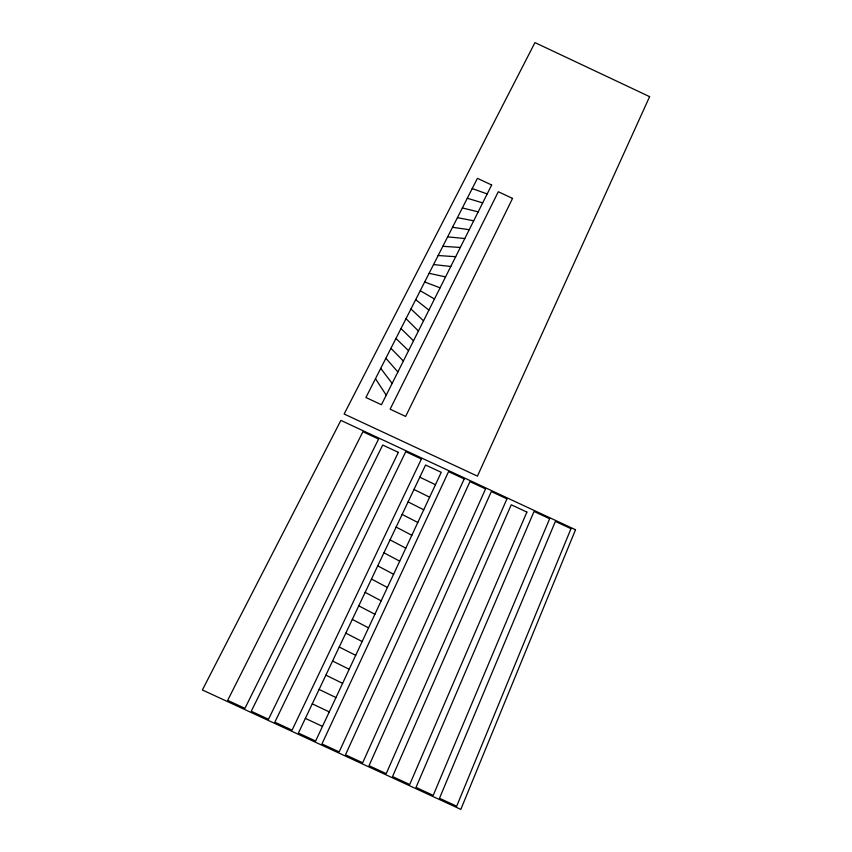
<?xml version="1.0" encoding="UTF-8"?>
<svg xmlns="http://www.w3.org/2000/svg" width="852" height="852" viewBox="0 0 852 852"><rect width="100%" height="100%" fill="white"/><g stroke="black" fill="none" stroke-linecap="round" stroke-linejoin="round"><path stroke-width="1.28" d="M335.965 697.543L315.634 741.016L298.402 733.061L425.574 465.022L441.251 472.317L335.965 697.543L319.106 689.428M442.848 246.303L460.325 247.463M438.152 255.525L455.682 256.708M447.641 236.877L464.798 238.528M433.562 264.535L450.772 266.484M452.508 227.303L469.239 229.689M457.428 217.643L473.691 220.796M429.088 273.322L445.553 276.889M462.359 207.941L478.174 211.86M467.29 198.25L482.679 202.893M472.2 188.59L487.174 193.936M424.679 282.001L440.079 287.816M305.367 718.385L322.482 726.383M312.269 703.837L329.255 711.889M419.802 477.184L435.468 484.703M325.879 675.157L342.6 683.336M413.976 489.474L429.621 497.195M332.578 661.014L349.182 669.267M408.087 501.881L423.742 509.784M339.224 647.009L355.689 655.337M345.805 633.142L362.153 641.524M402.144 514.416L417.799 522.478M352.323 619.415L368.543 627.839M396.137 527.079L411.825 535.269M358.767 605.825L374.891 614.271M390.067 539.87L405.797 548.166M365.157 592.364L381.174 600.83M383.933 552.799L399.716 561.17M377.734 565.856L393.592 574.28M371.472 579.041L387.404 587.497M420.238 290.724L434.467 298.988M415.691 299.67L428.897 310.096M410.952 308.978L423.519 320.821M395.956 338.468L408.555 350.662M400.994 328.553L413.497 340.8M406.031 318.659L418.417 331.002M390.93 348.33L403.369 361.003M385.881 358.266L397.873 371.951M380.737 368.373L392.133 383.4M375.487 378.703L386.222 395.168M575.515 529.731L460.825 809.4L202.382 689.971L340.875 420.398L575.515 529.731M570.989 528.677L456.683 806.205L439.504 798.271L555.376 521.403L570.989 528.677M549.646 518.74L433.21 795.363L416.021 787.418L534.034 511.466L549.646 518.74M526.887 512.084L409.716 784.5L392.527 776.555L511.243 504.789L526.887 512.084M506.951 498.846L386.222 773.637L369.012 765.692L491.316 491.561L506.951 498.846M485.587 488.888L362.696 762.774L345.486 754.819L469.942 481.604L485.587 488.888M649.618 96.649L477.44 476.14L344.144 414.019L534.96 42.6L649.618 96.649M464.212 478.93L339.181 751.901L321.95 743.945L448.557 471.635L464.212 478.93M421.42 458.994L292.087 730.143L274.834 722.166L405.754 451.688L421.42 458.994M398.385 452.348L268.508 719.248L251.255 711.271L382.697 445.042L398.385 452.348M512.542 198.41L405.627 416.426L390.12 409.194L498.313 191.732L512.542 198.41M378.597 439.036L244.939 708.353L227.665 700.376L362.92 431.73L378.597 439.036M491.657 185.001L381.43 404.743L365.913 397.501L477.429 178.324L491.657 185.001"/></g></svg>
